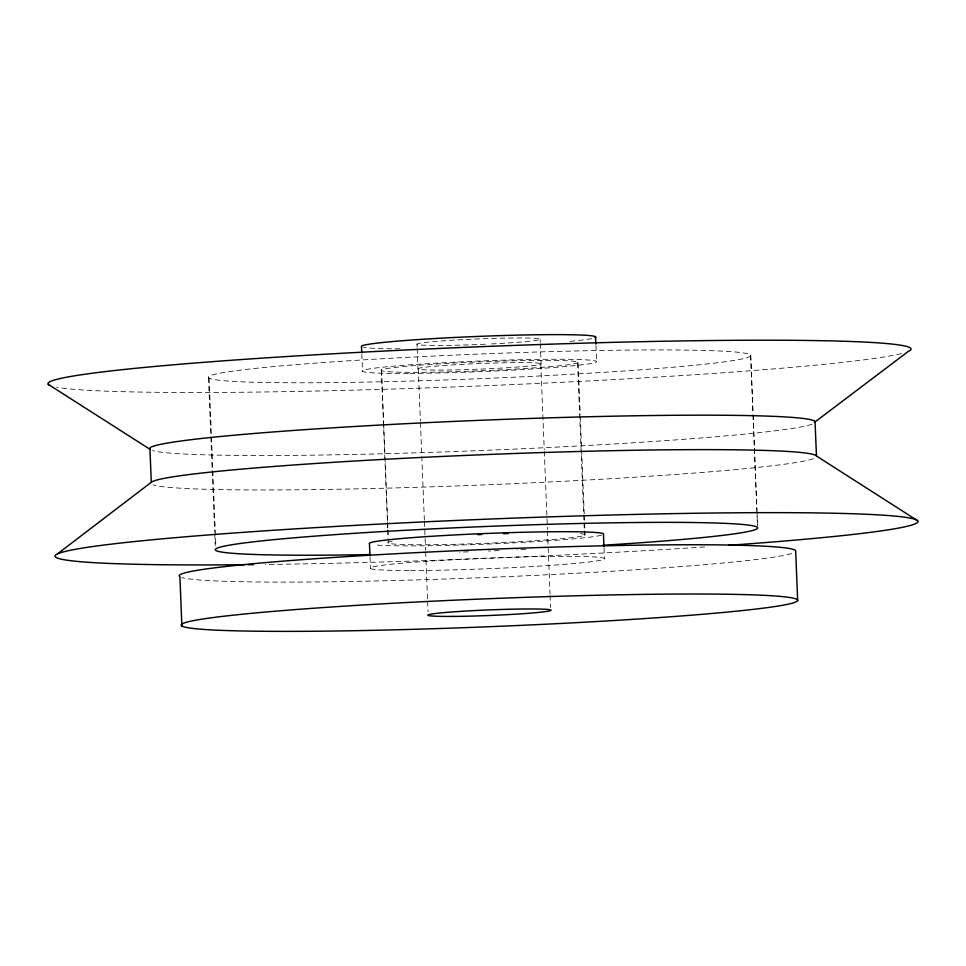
<?xml version="1.0" encoding="UTF-8"?>
<svg xmlns="http://www.w3.org/2000/svg" width="966" height="966" viewBox="0 0 966 966"><rect width="100%" height="100%" fill="white"/><g stroke="black" fill="none" stroke-linecap="round" stroke-linejoin="round"><path stroke-width="0.72" stroke-dasharray="4.83 3.62" d="M750.763 355.681A271.482 12.316 -2.3 0 1 340.068 382.512A271.482 12.316 -2.3 0 1 347.784 360.861A271.482 12.316 -2.3 0 1 750.763 355.681L756.958 510.133M757.018 511.63L757.561 525.118M750.606 355.017L752.949 413.496M753.009 414.994L757.465 525.963M595.95 345.514L596.59 361.453M604.04 548.326L604.438 558.469M578.139 362.528A98.713 4.48 -2.3 0 1 427.853 372.236A98.713 4.48 -2.3 0 1 432.611 364.291A98.713 4.48 -2.3 0 1 578.139 362.528L580.252 415.006M580.312 416.503L584.225 513.972M584.285 515.47L584.527 521.471M584.587 522.968L585.07 534.959M577.559 362.914L584.249 529.368M584.309 530.865L584.49 535.357M540.139 339.368L540.26 342.266M540.308 343.715L541.129 364.001A61.703 2.801 -2.3 0 1 446.389 370.038A61.703 2.801 -2.3 0 1 451.098 365.003A61.703 2.801 -2.3 0 1 541.129 364.001M540.803 364.206L544.244 449.83M544.305 451.327L547.444 529.44M547.505 530.938L550.028 594.03M550.089 595.527L550.572 607.542M418.266 368.493L420.379 421.067M420.439 422.565L424.364 520.203M424.424 521.712L425.571 550.246M425.632 551.755L427.564 599.814M427.624 601.323L428.047 611.828M416.998 344.343L417.119 347.241M417.179 348.69L417.988 368.976M381.51 369.785L383.623 422.263M383.683 423.76L387.595 521.229M387.656 522.727L387.897 528.728M387.958 530.225L388.26 537.724M381.365 370.727L387.692 528.173M387.752 529.67L388.054 537.168M388.115 538.666L388.296 543.158M361.791 353.858L362.491 371.246M369.99 556.79L370.461 568.382M209.115 378.153L215.865 546.104M208.475 377.682L212.146 469.15M212.206 470.647L214.681 532.133M214.742 533.63L215.225 545.621M580.481 533.667A98.713 4.48 -2.3 0 1 483.205 543.399A98.713 4.48 -2.3 0 1 394.623 540.839M791.625 553.506A308.492 13.995 -2.3 0 1 482.167 577.644A308.492 13.995 -2.3 0 1 181.741 577.475M601.444 535.2A117.224 5.313 -2.3 0 1 492.262 543.87A117.224 5.313 -2.3 0 1 374.253 544.812M485.186 344.234A61.703 2.801 -2.3 0 1 421.78 342.894A61.703 2.801 -2.3 0 1 527.195 338.04A61.703 2.801 -2.3 0 1 487.939 344.101M591.711 338.559A117.224 5.313 -2.3 0 1 567.38 341.626M399.996 348.811A117.224 5.313 -2.3 0 1 363.47 347.325M525.915 549.4A271.482 12.316 -2.3 0 1 516.991 549.811M499.024 550.596A271.482 12.316 -2.3 0 1 488.482 551.031M468.365 551.815A271.482 12.316 -2.3 0 1 459.526 552.129M704.673 546.961A431.899 19.598 -2.3 0 1 265.276 564.494M813.348 458.693A333.173 15.118 -2.3 0 1 479.51 485.089A333.173 15.118 -2.3 0 1 152.978 484.787M811.959 424.243A333.173 15.118 -2.3 0 1 481.648 450.494A333.173 15.118 -2.3 0 1 152.471 450.615M901.483 353.556A431.899 19.598 -2.3 0 1 477.083 386.05A431.899 19.598 -2.3 0 1 56.596 387.197M410.586 570.52A117.224 5.313 -2.3 0 0 602.434 559.833A117.224 5.313 -2.3 0 0 449.335 559.918A117.224 5.313 -2.3 0 0 410.586 570.52M410.031 373.419A117.224 5.313 -2.3 0 0 595.937 362.274A117.224 5.313 -2.3 0 0 432.635 363.349A117.224 5.313 -2.3 0 0 410.031 373.419"/><path stroke-width="1.45" d="M57.598 553.796L151.288 482.288A333.173 15.118 -2.3 0 1 487.878 454.503A333.173 15.118 -2.3 0 1 816.451 456L917.7 520.759M814.35 422.444L908.402 351.346A431.899 19.598 -2.3 0 0 484.678 346.54A431.899 19.598 -2.3 0 0 49.652 385.301M48.3 384.383L150.334 449.528M816.451 456L815.062 421.562A333.173 15.118 -2.3 0 0 486.49 420.053A333.173 15.118 -2.3 0 0 149.899 447.838L151.288 482.288M797.662 600.478A308.492 13.995 -2.3 0 0 337.834 606.576A308.492 13.995 -2.3 0 0 332.787 631.04A308.492 13.995 -2.3 0 0 797.662 600.478L795.682 551.2A308.492 13.995 -2.3 0 0 478.556 549.787A308.492 13.995 -2.3 0 0 179.893 576.69L181.874 625.956M595.599 336.82L595.889 344.065M603.979 546.877L603.448 533.836A117.224 5.313 -2.3 0 0 480.67 533.703A117.224 5.313 -2.3 0 0 369.471 543.737L369.942 555.341M361.731 352.409L361.501 346.613A117.224 5.313 -2.3 0 1 482.855 336.228A117.224 5.313 -2.3 0 1 594.947 337.641M477.892 534.669A98.713 4.48 -2.3 0 1 481.684 534.512M503.431 533.691A98.713 4.48 -2.3 0 1 508.358 533.546M370.497 554.581A271.482 12.316 -2.3 0 1 273.909 539.656A271.482 12.316 -2.3 0 1 698.792 522.606A271.482 12.316 -2.3 0 1 602.76 545.259M244.627 564.724A431.899 19.598 -2.3 0 1 162.469 538.823A431.899 19.598 -2.3 0 1 810.196 512.849A431.899 19.598 -2.3 0 1 728.606 545.319M253.382 564.639A431.899 19.598 -2.3 0 1 247.537 564.699M452.849 616.417A61.703 2.801 -2.3 0 0 550.692 610.548A61.703 2.801 -2.3 0 0 464.743 611.116A61.703 2.801 -2.3 0 0 452.849 616.417"/></g></svg>
